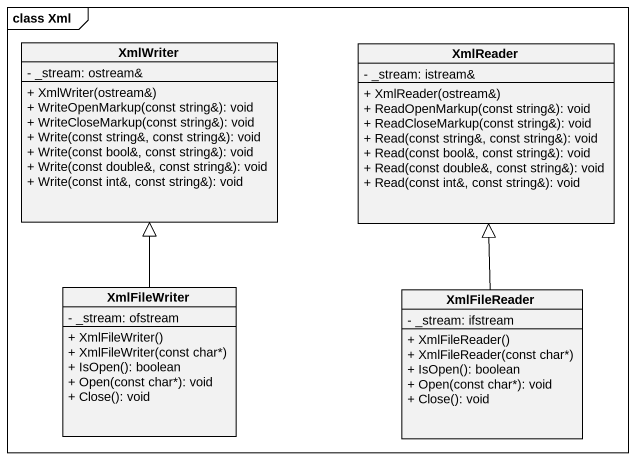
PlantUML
@startuml
mainframe class Xml
hide circle
hide empty members
skinparam classAttributeIconSize 0
class XmlWriter {
  - _stream: ostream&
  + XmlWriter(ostream&)
  + WriteOpenMarkup(const string&): void
  + WriteCloseMarkup(const string&): void
  + Write(const string&, const string&): void
  + Write(const bool&, const string&): void
  + Write(const double&, const string&): void
  + Write(const int&, const string&): void
}
class XmlReader {
  - _stream: istream&
  + XmlReader(ostream&)
  + ReadOpenMarkup(const string&): void
  + ReadCloseMarkup(const string&): void
  + Read(const string&, const string&): void
  + Read(const bool&, const string&): void
  + Read(const double&, const string&): void
  + Read(const int&, const string&): void
}
class XmlFileWriter {
  - _stream: ofstream
  + XmlFileWriter()
  + XmlFileWriter(const char*)
  + IsOpen(): boolean
  + Open(const char*): void
  + Close(): void
}
class XmlFileReader {
  - _stream: ifstream
  + XmlFileReader()
  + XmlFileReader(const char*)
  + IsOpen(): boolean
  + Open(const char*): void
  + Close(): void
}
XmlFileWriter -up-|> XmlWriter
XmlFileReader -up-|> XmlReader
@enduml
